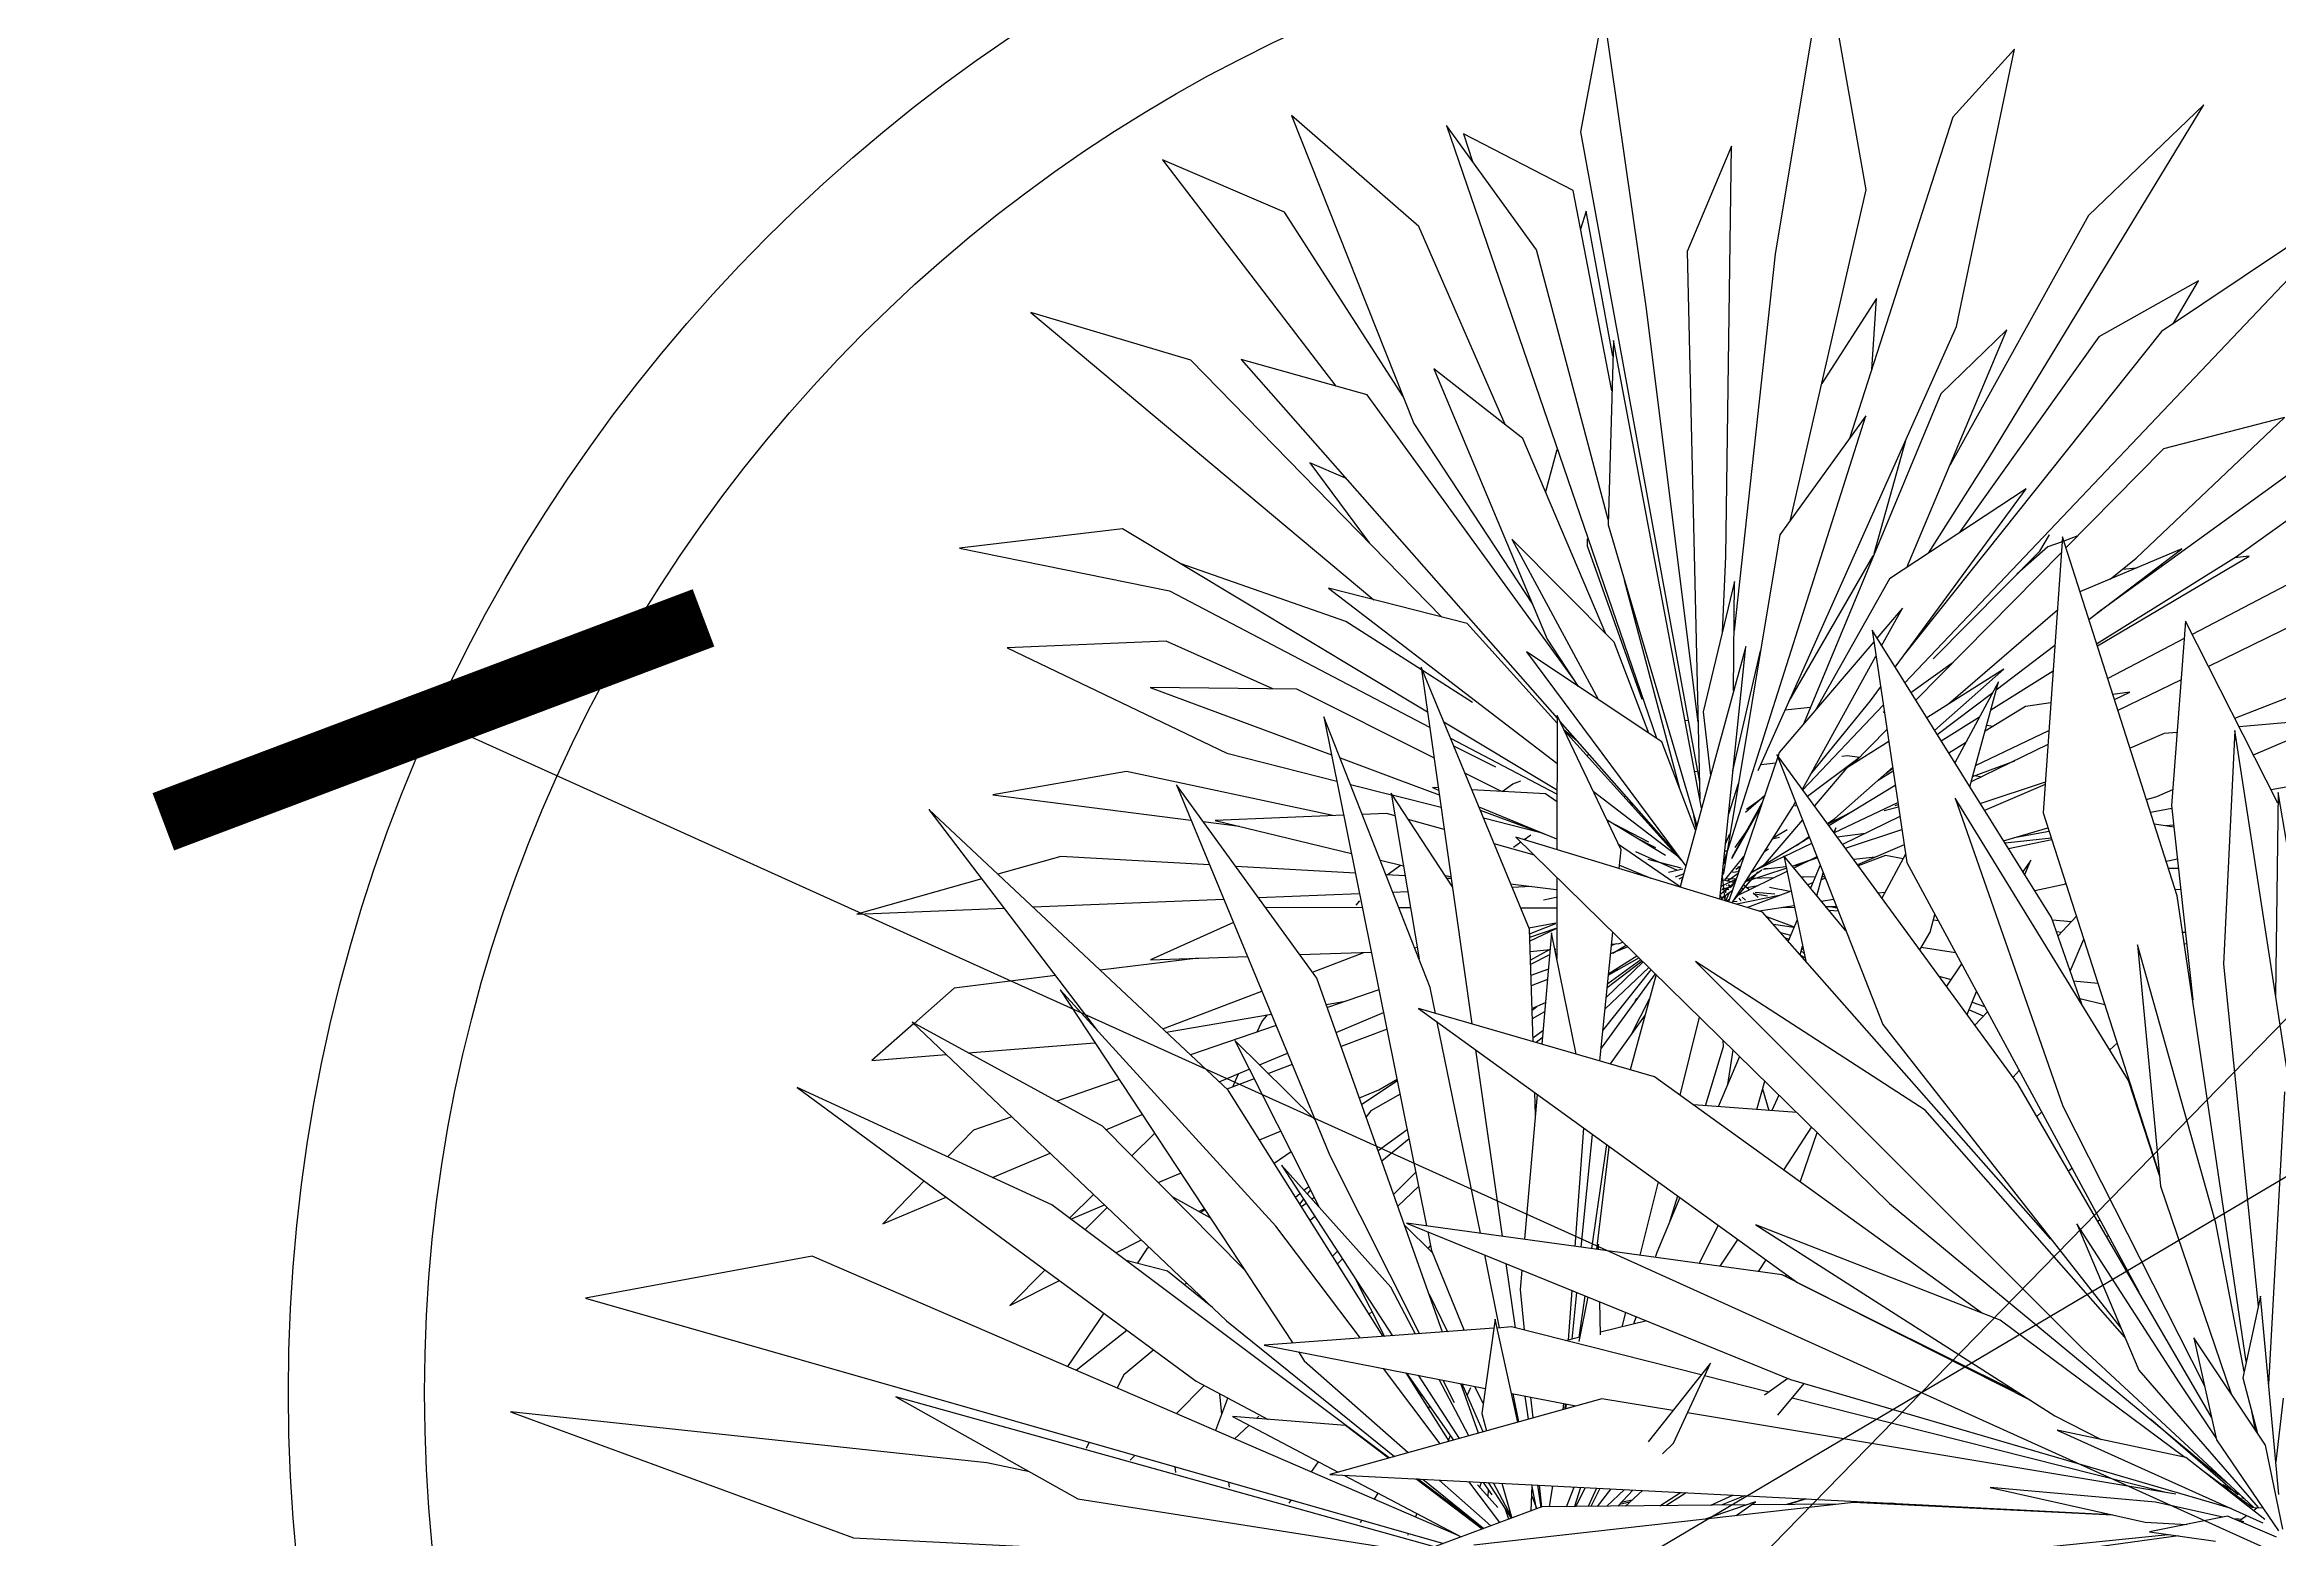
# Model space of a CAD drawing. Header units: millimetres. Extents: x -14813 to 141433, y -60308 to 84383.
# Drawn here: x 32795 to 33616, y -36054 to -35505 of the extents above; entities that cross this region are included whole.
import ezdxf

# ---------------------------------------------------------------- set-up
doc = ezdxf.new("R2010")
doc.units = ezdxf.units.MM
doc.layers.add('zelen', color=69, linetype='Continuous')
doc.layers.add('площадь', color=2, linetype='Continuous', lineweight=25, plot=False)
doc.layers.add('размер', color=1, linetype='Continuous', lineweight=25)
doc.layers.add('территория', color=74, linetype='Continuous', lineweight=25)
doc.styles.add('Аннотативный', font='')
doc.styles.get('Аннотативный').set_extended_font_data('GOST Common')
doc.dimstyles.new('Аннотативный', dxfattribs={"dimscale": 0, "dimtxt": 1.5, "dimasz": 1.5, "dimexe": 1.25, "dimexo": 0.625, "dimtad": 1, "dimdec": 0, "dimtxsty": 'Аннотативный', "dimblk": 'ARCHTICK', "dimcen": 2.5, "dimadec": 0, "dimazin": 0, "dimtfac": 1, "dimtdec": 0, "dimtmove": 0, "dimatfit": 3, "dimldrblk": 'CLOSEDBLANK', "dimfxl": 1, "dimarcsym": 0})

# ---------------------------------------------------------------- blocks, each defined once
blk = doc.blocks.new('p4')
at = {"color": 1, "linetype": 'Continuous'}
for p, q in [((-20.74, 421.27), (-35.07, 334.92)), ((-8.7, 353.55), (-20.74, 421.27)), ((-84.77, 405.66), (-91.46, 370.37)), ((-72.43, 319.75), (-84.77, 405.66)), ((34.29, 394.29), (16.42, 374.59)), ((17.43, 313.96), (34.29, 394.29)), ((27.13, 276.3), (89.13, 378.22)), ((89.13, 378.22), (55.71, 346.13)), ((-175.23, 375.05), (-139.78, 285.88)), ((-138.31, 342.91), (-175.23, 375.05)), ((-130.3, 372.15), (-69.49, 194.73)), ((-104.23, 336.2), (-130.3, 372.15)), ((-125.41, 369.81), (-122.74, 361.73)), ((-93.6, 353.36), (-125.41, 369.81)), ((-91.46, 370.37), (-57.01, 181.96)), ((16.42, 374.59), (-13.56, 281.53)), ((-47.72, 366.25), (-60.56, 335.71)), ((-49.39, 247.36), (-47.72, 366.25)), ((-212.61, 362.3), (-162.39, 296.72)), ((-177.19, 347.12), (-212.61, 362.3)), ((-82.38, 295.32), (-93.6, 353.36)), ((-30.64, 257.94), (-8.7, 353.55)), ((2.47, 210.81), (138.06, 353.56)), ((138.06, 353.56), (76.88, 312.52)), ((-142.88, 293.67), (-177.19, 347.12)), ((-89.86, 347.36), (-91.44, 342.17)), ((-82.09, 305.36), (-89.86, 347.36)), ((55.71, 346.13), (15.58, 273.92)), ((-113.32, 285.58), (-138.31, 342.91)), ((-83.46, 258.12), (-104.23, 336.2)), ((-60.56, 335.71), (-56.9, 177.09)), ((-35.07, 334.92), (-46.96, 225.87)), ((87.56, 327.25), (58.72, 311.01)), ((80.23, 314.77), (87.56, 327.25)), ((-250.69, 318), (-176.89, 256.16)), ((-204.37, 304.22), (-250.69, 318)), ((-57.41, 199.38), (-72.43, 319.75)), ((-5.75, 322.07), (-21.57, 297.47)), ((-7.12, 301.5), (-5.75, 322.07)), ((-39.98, 185.42), (17.43, 313.96)), ((76.88, 312.52), (2.7, 219.44)), ((3.09, 244.21), (32, 312.99)), ((32, 312.99), (12.9, 294.48)), ((58.72, 311.01), (18.18, 254.17)), ((-189.82, 304.46), (-98.28, 200.5)), ((-153.26, 294.15), (-189.82, 304.46)), ((-81.96, 309.89), (-83.5, 256.49)), ((-56.4, 174.47), (-81.96, 309.89)), ((-131.65, 229.8), (-204.37, 304.22)), ((-133.98, 301.75), (-101.15, 223.45)), ((-108.18, 281.55), (-133.98, 301.75)), ((-93.36, 211.62), (-153.26, 294.15)), ((12.9, 294.48), (-26.88, 198.82)), ((-139.78, 285.88), (-105.39, 233.57)), ((-50.07, 158.35), (-8.83, 288.06)), ((-8.83, 288.06), (-33.73, 253.68)), ((69.48, 246.9), (112.47, 287.64)), ((112.47, 287.64), (77.45, 278.57)), ((-84.15, 225), (-108.18, 281.55)), ((-6.38, 248.24), (2.88, 281.38)), ((77.45, 278.57), (49.17, 249.87)), ((131.93, 284.32), (58.17, 230.9)), ((-169.92, 274.47), (-152.73, 251.36)), ((-159.52, 270.05), (-169.92, 274.47)), ((-98.3, 278.27), (-101.61, 266.09)), ((9.35, 248.34), (27.13, 276.3)), ((98.58, 247.38), (134.6, 273.21)), ((37.61, 266.99), (-1.98, 240.86)), ((-0.34, 215.3), (37.61, 266.99)), ((-224.18, 255.37), (-271.39, 249.74)), ((-135.8, 202.23), (-224.18, 255.37)), ((-176.89, 256.16), (-151.31, 234.81)), ((-83.5, 256.49), (-57.77, 169.47)), ((-33.73, 253.68), (-50.09, 155.59)), ((41.55, 248.87), (44.36, 253.65)), ((48.16, 253.02), (42.57, 173.1)), ((81.43, 149.05), (48.16, 253.02)), ((52.56, 253.32), (48.54, 251.82)), ((-271.39, 249.74), (-210.54, 237.4)), ((-111.33, 252.39), (-86.31, 205.89)), ((-81.73, 222.56), (-111.33, 252.39)), ((-89.47, 250.33), (-89.5, 252.44)), ((-73.66, 205.96), (-89.47, 250.33)), ((-50.38, 225.42), (-49.39, 247.36)), ((-31.04, 205.44), (-6.67, 247.55)), ((47.84, 248.53), (5.66, 205.71)), ((10.7, 217.76), (41.55, 248.87)), ((43.96, 250.12), (34.96, 242.22)), ((48.06, 251.64), (43.96, 250.12)), ((82.78, 249.55), (53.23, 237.16)), ((55.81, 229.11), (82.78, 249.55)), ((58.06, 222.08), (98.58, 247.38)), ((58.26, 221.45), (102.22, 247.44)), ((61.94, 240.81), (69.48, 246.9)), ((102.22, 247.44), (97.98, 247)), ((-159.45, 228.55), (-207.43, 245.3)), ((-62.69, 180.04), (-78.74, 240.38)), ((-46.84, 240.12), (-55.92, 202.37)), ((-47.11, 208.48), (-46.84, 240.12)), ((-1.98, 240.86), (-23.44, 202.86)), ((69.6, 244.02), (65.46, 243.59)), ((77.42, 244.84), (76.43, 244.74)), ((-210.54, 237.4), (-135.19, 197.91)), ((-164.47, 238.17), (-98.35, 187.47)), ((-124.27, 227.92), (-164.47, 238.17)), ((113.28, 239.14), (85.75, 224.8)), ((-137.56, 214.56), (-159.45, 228.55)), ((-98.29, 199.2), (-124.27, 227.92)), ((1.8, 232.44), (-5.61, 223.75)), ((-4.23, 221.53), (1.8, 232.44)), ((46.67, 231.77), (15.1, 204.62)), ((83.79, 228.65), (79.76, 175.23)), ((110.56, 175.93), (83.79, 228.65)), ((116.17, 228.01), (90.46, 215.51)), ((-211.51, 222.84), (-257.57, 220.86)), ((-257.57, 220.86), (-193.99, 190.38)), ((-180.62, 208.99), (-211.51, 222.84)), ((-101.15, 223.45), (-92.12, 209.74)), ((-71.73, 196.22), (-81.73, 222.56)), ((-43.62, 221.26), (-62.64, 151.65)), ((-51.12, 148.14), (-43.62, 221.26)), ((-6.51, 222.69), (-33.89, 190.61)), ((-7.01, 225.98), (3.05, 158.69)), ((44.98, 142.77), (-7.01, 225.98)), ((28.98, 208.78), (45.97, 221.65)), ((83.41, 223.58), (61.27, 212.05)), ((-137.67, 215.31), (-122.96, 111.97)), ((-106.3, 139.41), (-137.67, 215.31)), ((-122.75, 205.1), (-137.28, 214.38)), ((-107.15, 219.71), (-60.99, 157.68)), ((-67.91, 193.68), (-107.15, 219.71)), ((-47.31, 185.3), (-39.34, 220.01)), ((-27.21, 179.94), (-5.89, 218.52)), ((4.23, 208), (16.5, 216.72)), ((31.2, 214.73), (8.81, 200.67)), ((11.11, 196.99), (31.2, 214.73)), ((27.39, 202.93), (45.45, 214.21)), ((-216.14, 209.42), (-163.58, 189.92)), ((-173.68, 208.91), (-216.14, 209.42)), ((-133.93, 189.05), (-173.68, 208.91)), ((-7.46, 205.6), (-4.55, 209.56)), ((11.85, 195.79), (27.96, 208)), ((29.61, 211.06), (16.97, 187.61)), ((21.3, 180.67), (29.61, 211.06)), ((67.7, 208.06), (62.76, 207.38)), ((63.22, 205.94), (67.7, 208.06)), ((82.51, 211.64), (64.24, 202.76)), ((-165.8, 200.9), (-136.06, 53.49)), ((-135.01, 122.57), (-165.8, 200.9)), ((-98.28, 201.32), (-98.3, 162.48)), ((-79.73, 162.43), (-98.28, 201.32)), ((-55.92, 202.37), (-53.81, 183.97)), ((-32.16, 202.93), (-24.96, 203.68)), ((-27.06, 179.73), (-3.76, 204.26)), ((-24.86, 184.2), (-7.46, 205.6)), ((-3.83, 202.27), (-3.5, 202.5)), ((13, 193.95), (24.13, 200.9)), ((37.44, 203.92), (25.71, 196.8)), ((44.8, 204.93), (37.44, 203.92)), ((98.08, 200.5), (115.2, 207.15)), ((-98.39, 179.74), (-131.09, 199.4)), ((-129.17, 194.76), (-98.4, 178.63)), ((-97.42, 199.53), (-63.25, 160.72)), ((-96.35, 197.29), (-92.58, 194.03)), ((-62.21, 159.32), (-96.13, 196.82)), ((-61.2, 199.89), (-60.3, 199.98)), ((-57.52, 200.27), (-57.43, 200.28)), ((-2.71, 197.22), (-12.5, 187.28)), ((22.94, 199.04), (23.12, 199.02)), ((22.99, 186.83), (44.24, 196.92)), ((26.18, 198.53), (28.07, 198.23)), ((77.6, 196.09), (67.73, 191.87)), ((81.36, 196.42), (77.6, 196.09)), ((98.05, 196.92), (94.81, 129.27)), ((113.57, 96.51), (98.05, 196.92)), ((114.84, 199.38), (99.35, 198.01)), ((103.48, 189.87), (114.62, 194.64)), ((-193.99, 190.38), (-162.05, 182.33)), ((-161.12, 189.01), (-144.14, 182.71)), ((-128.25, 192.53), (-116.06, 186.39)), ((-89.71, 189.72), (-89.02, 189.99)), ((-58.13, 168.14), (-67.91, 193.68)), ((-34.32, 189.34), (-48.61, 147.38)), ((-34.59, 190.02), (-3.92, 111.81)), ((35.22, 94.62), (-34.59, 190.02)), ((-33.89, 190.61), (-34.25, 189.56)), ((-10.74, 189.06), (-25.67, 177.83)), ((-15.74, 189.57), (-14.1, 189.74)), ((-2.19, 193.76), (-14.41, 186.08)), ((-14.1, 189.74), (-10.62, 189.19)), ((20.08, 193.39), (15.21, 190.43)), ((43.96, 192.9), (21.69, 182.08)), ((22.12, 183.65), (34.31, 188.21)), ((-223.01, 185.04), (-261.72, 178.34)), ((-163.2, 172.31), (-223.01, 185.04)), ((-158.11, 181.34), (-146.28, 178.36)), ((-144.14, 182.71), (-132.4, 178.34)), ((-114.41, 179.3), (-124.96, 184.57)), ((-114.19, 179.29), (-111.13, 181.51)), ((-111.13, 181.51), (-108.73, 182.43)), ((-58.41, 185.1), (-57.6, 185.18)), ((-45.76, 181.56), (-48.6, 172.75)), ((-39.23, 187.11), (-34.93, 187.56)), ((-14.41, 186.08), (-23.73, 175.18)), ((-17.81, 171.47), (-1.07, 186.24)), ((-5.25, 182.56), (-0.92, 185.26)), ((-3.04, 184.51), (-1.04, 186.02)), ((22.75, 183.89), (24.75, 183.57)), ((24.32, 175.85), (43.21, 182.14)), ((43.15, 181.34), (25.58, 173.82)), ((-261.72, 178.34), (-204.33, 171.01)), ((-208.56, 181.22), (-164.08, 73.89)), ((-167.83, 125.22), (-208.56, 181.22)), ((-146.35, 178.78), (-138.26, 130.83)), ((-128.61, 151.72), (-146.35, 178.78)), ((-146.03, 178.3), (-131.89, 174.74)), ((-134.4, 180.45), (-132.6, 179.7)), ((-132.69, 180.35), (-134.4, 180.45)), ((-101.62, 178.57), (-122.99, 179.79)), ((-120.96, 174.88), (-98.47, 165.56)), ((-114.38, 179.3), (-114.7, 179.44)), ((-98.41, 176.36), (-101.62, 178.57)), ((-87.83, 179.4), (-62.97, 160.34)), ((-78.92, 177.8), (-78.45, 177.98)), ((-76.04, 175.25), (-77.4, 176.12)), ((-39.27, 174.83), (-47.77, 159.77)), ((-38.9, 175.89), (-47.65, 160.14)), ((-47.55, 147.06), (-29.99, 174.9)), ((-38.18, 178.02), (-43.7, 173.18)), ((-39.14, 177.17), (-43.7, 173.18)), ((-43.4, 174.15), (-38.25, 177.81)), ((-29.99, 174.9), (-29.22, 176.31)), ((-28.87, 175.42), (-29.36, 175.05)), ((-0.29, 181.03), (-19.49, 169.38)), ((-17.87, 167.44), (0.44, 176.13)), ((-0.27, 175.27), (0.53, 175.57)), ((17.1, 177.35), (48.23, 88.13)), ((67.31, 95.59), (17.1, 177.35)), ((72.48, 177), (75.48, 177.87)), ((75.48, 177.87), (80.11, 179.85)), ((79.76, 175.23), (85.89, 118.93)), ((108.58, 179.83), (113.98, 180.84)), ((110.6, 178.99), (109.91, 120.21)), ((116.95, 142.34), (110.6, 178.99)), ((-280.25, 174.07), (-231.47, 110.03)), ((-193.56, 92.74), (-280.25, 174.07)), ((-200.81, 170.57), (-190.32, 169.23)), ((-160.06, 172.44), (-197.31, 170.92)), ((-197.31, 170.92), (-157.82, 161.37)), ((-147.62, 172.95), (-154.7, 172.66)), ((-145.25, 172.28), (-147.62, 172.95)), ((-130.97, 168.24), (-141.37, 171.18)), ((-120.56, 173.92), (-101.54, 166.83)), ((-119.62, 171.65), (-103.71, 167.64)), ((-83.81, 170.98), (-71.76, 164.67)), ((-83.81, 170.98), (-71.76, 164.67)), ((-66.82, 160.75), (-83.8, 170.96)), ((-57.94, 168.84), (-58.62, 172.34)), ((-27.19, 171.13), (-38.58, 157.8)), ((-19.93, 169.98), (-17.81, 171.47)), ((-12.48, 173.63), (-19.81, 169.82)), ((-17.51, 168.74), (-18.06, 167.43)), ((-17.93, 167.25), (-17.51, 168.74)), ((1.05, 172.05), (-15.54, 163.98)), ((0.65, 174.76), (-3.51, 173.71)), ((31.07, 165.04), (43.96, 168.76)), ((42.57, 173.1), (76.08, 68.75)), ((73.67, 173.31), (79.84, 174.46)), ((80.44, 168.95), (74.77, 169.86)), ((80.37, 169.56), (78.13, 169.32)), ((-104.85, 160.84), (-116.52, 164.14)), ((-110.92, 163.13), (-108.78, 164.68)), ((-110.23, 166.11), (-1.94, 59.97)), ((-38.76, 144.39), (-110.23, 166.11)), ((-107.82, 165.38), (-105.89, 166.78)), ((-62.63, 151.68), (-80.48, 163.99)), ((-80.28, 157.01), (-79.73, 162.43)), ((-75.46, 165.94), (-69.73, 163.06)), ((-66.5, 164.06), (-65.35, 163.11)), ((-66.5, 164.06), (-65.35, 163.11)), ((-49, 162.15), (-49.7, 161.97)), ((-49.7, 161.99), (-49.01, 162.08)), ((-49.7, 161.99), (-49.6, 162)), ((-49.48, 164.15), (-48.18, 167.07)), ((-43.35, 167.89), (-46.75, 163.12)), ((-25.15, 165.94), (-42.14, 155.64)), ((-38.1, 162.04), (-37, 162.73)), ((-38.1, 162.04), (-37, 162.73)), ((-33.83, 166), (-35.94, 165.47)), ((-35.67, 165.89), (-31.62, 168.29)), ((-32.49, 160.5), (-24.5, 164.29)), ((-28.89, 163.68), (-25.26, 166.23)), ((-27.2, 164.87), (-26.86, 164.91)), ((-26.22, 165.55), (-25.15, 165.95)), ((-17.13, 166.15), (-8.91, 167.21)), ((-14.7, 162.84), (1.61, 168.28)), ((2.28, 163.85), (-11.21, 158.07)), ((44.93, 165.74), (31.53, 164.3)), ((45.09, 165.27), (32.53, 162.71)), ((34.16, 165.93), (44.27, 167.82)), ((-242.02, 160.47), (-260.25, 155.31)), ((-198.95, 158.03), (-242.02, 160.47)), ((-156.66, 155.63), (-191.38, 157.6)), ((-149.47, 159.36), (-142.8, 157.74)), ((-147.49, 155.11), (-143.6, 157.94)), ((-80.18, 157.98), (-71.15, 154.23)), ((-63.36, 156.43), (-75.41, 161.84)), ((-71.99, 159.65), (-62.38, 157.23)), ((-68.67, 158.81), (-62.38, 157.23)), ((-61.81, 156.78), (-66.02, 155.84)), ((-63.5, 160.75), (-62.97, 160.34)), ((-62.79, 159.97), (-62.62, 159.88)), ((-62.79, 159.97), (-62.62, 159.88)), ((-62.4, 155.15), (-61.6, 155.46)), ((-50.08, 155.68), (-50.41, 155.09)), ((-50.05, 155.83), (-50.4, 155.21)), ((-50.23, 155.5), (-50.37, 155.48)), ((-50.29, 156.27), (-49.91, 156.65)), ((-50.26, 156.55), (-49.91, 156.68)), ((-50.07, 158.35), (-49.14, 161.28)), ((-49.47, 159.3), (-50.06, 158.48)), ((-49.36, 159.99), (-49.95, 159.54)), ((-49.78, 153.54), (-44.15, 160.46)), ((-45.82, 155.57), (-48.91, 153.34)), ((-45.68, 155.99), (-47.41, 155.8)), ((-40.06, 156.07), (-46.96, 147.99)), ((-40.58, 155.46), (-46.96, 147.99)), ((-46.22, 156.06), (-46.53, 155.9)), ((-46.22, 156.06), (-46.53, 155.9)), ((-46.44, 156.84), (-45.1, 157.67)), ((-46.44, 156.84), (-45.1, 157.67)), ((-31.66, 156.15), (-46.31, 149.02)), ((-45.22, 157.33), (-45.94, 157.36)), ((-45.28, 157.16), (-45.79, 155.98)), ((-43.69, 153.18), (-31.87, 157.12)), ((-43.69, 153.18), (-31.87, 157.12)), ((-43.59, 153.35), (-38.95, 156.61)), ((-41.89, 156.04), (-32.57, 160.46)), ((-41.89, 156.04), (-40.03, 156.92)), ((-38.88, 160.81), (-38.84, 160.83)), ((-31.94, 157.47), (-38.66, 156.74)), ((-37.12, 156.91), (-38.2, 156.97)), ((-32.6, 160.62), (-26.22, 130.17)), ((-14.57, 138.96), (-32.6, 160.62)), ((-30.16, 157.69), (-22.87, 160.12)), ((-30.16, 157.69), (-24.81, 159.48)), ((-28.09, 157.88), (-30.14, 157.66)), ((-26.32, 158.74), (-30.02, 157.67)), ((-22.97, 160.37), (-29.68, 157.11)), ((-22.04, 158), (-24.85, 151.32)), ((-23.02, 149.11), (-21.15, 155.75)), ((-6.14, 160.25), (-12.32, 159.58)), ((-3.08, 160.8), (-11.01, 157.8)), ((2.69, 161.1), (-4.15, 148.42)), ((1.99, 159.81), (-3.08, 160.8)), ((3.05, 158.69), (70.24, 34.36)), ((38.95, 159.44), (36.69, 156.05)), ((37.21, 155.21), (38.95, 159.44)), ((78.22, 159.08), (81.44, 159.8)), ((78.86, 157.07), (81.73, 157.13)), ((-264.94, 153.98), (-301.17, 143.72)), ((-184.8, 148.55), (-155.48, 149.77)), ((-142.31, 154.82), (-147.81, 155.13)), ((-145.86, 150.16), (-141.55, 150.34)), ((-130.71, 154.92), (-129.04, 154.71)), ((-128.95, 154.06), (-130.2, 154.13)), ((-111.74, 152.57), (-98.55, 150.94)), ((-111.34, 151.6), (-105.72, 151.83)), ((-98.3, 154.42), (-98.31, 130.75)), ((-63.97, 154.53), (-62.43, 155.14)), ((-61.86, 154.5), (-62.97, 153.89)), ((-62.32, 153.63), (-62.09, 153.64)), ((-62.32, 153.63), (-62.09, 153.64)), ((-50.39, 147.92), (-50.99, 149.47)), ((-50.82, 149.69), (-47.02, 152.76)), ((-50.82, 149.69), (-47.02, 152.76)), ((-50.74, 151.7), (-50.78, 151.44)), ((-50.74, 151.83), (-46.39, 153.9)), ((-50.6, 148.46), (-49.75, 149.1)), ((-50.59, 148.42), (-47.52, 150.58)), ((-46.75, 152.84), (-50.55, 153.71)), ((-48.74, 149.72), (-50.5, 148.21)), ((-48.74, 149.72), (-50.5, 148.21)), ((-50.45, 154.73), (-49.64, 147.69)), ((-50.45, 154.73), (-49.64, 147.69)), ((-50.45, 150.93), (-47.45, 151.93)), ((-50.45, 150.93), (-49.77, 151.16)), ((-50.4, 155.15), (-50.33, 155.23)), ((-50.34, 151.28), (-48.46, 150.89)), ((-48.51, 149.73), (-49.4, 147.68)), ((-49.39, 149.93), (-49.25, 151.05)), ((-49.13, 152.03), (-49.11, 152.17)), ((-49.07, 154.03), (-46.32, 154.09)), ((-48.73, 154.04), (-48.12, 153.91)), ((-48.69, 152.29), (-47.99, 151.37)), ((-47.77, 151.6), (-48.56, 152.33)), ((-48.42, 151.61), (-48.22, 151.67)), ((-48.06, 151.73), (-47.45, 151.93)), ((-48.01, 153.13), (-46.39, 153.9)), ((-47.21, 152.71), (-47.64, 151.74)), ((-46.61, 154.09), (-47.12, 152.93)), ((-46.89, 152.88), (-46.68, 153.04)), ((-46.89, 152.88), (-46.68, 153.04)), ((-46.24, 149.13), (-46.2, 149.08)), ((-33.91, 149.15), (-46.18, 146.64)), ((-45.42, 149.46), (-45.81, 149.81)), ((-44.97, 151.15), (-44.49, 151.24)), ((-44.09, 152.08), (-44.35, 152.13)), ((-42.62, 150.82), (-44.09, 152.08)), ((-43.36, 151.45), (-40.03, 152.07)), ((-30.47, 150.45), (-43.05, 145.69)), ((-42.1, 154.19), (-42.57, 154.06)), ((-42.39, 154.19), (-35.35, 154.35)), ((-40.01, 148.57), (-41.5, 149.85)), ((-41.43, 149.79), (-37.35, 149.09)), ((-35.14, 149.53), (-40.9, 150.07)), ((-36.73, 151.58), (-30.88, 150.38)), ((-27.54, 154.54), (-23.45, 154.64)), ((-27.44, 154.43), (-26.74, 154.56)), ((-24.23, 152.8), (-25.65, 152.27)), ((-20.54, 154.2), (-21.71, 153.75)), ((-21.45, 154.68), (-20.74, 154.7)), ((-5.29, 149.98), (-3.23, 150.12)), ((40.11, 150.57), (49.16, 152.59)), ((49.19, 152.5), (48.82, 152.51)), ((82.42, 150.8), (80.85, 150.88)), ((101.42, 14.18), (81.43, 149.05)), ((-301.17, 143.72), (-258.48, 145.49)), ((-250.16, 145.84), (-194.85, 148.13)), ((-182.34, 145.69), (-182.63, 145.56)), ((-154.65, 145.63), (-182.34, 145.69)), ((-156.45, 146.37), (-155.44, 147.61)), ((-140.75, 145.6), (-144.07, 145.61)), ((-98.57, 145.5), (-108.83, 145.53)), ((-98.56, 148.58), (-102.17, 147.78)), ((-48.53, 147.6), (-49.68, 147.71)), ((-49.67, 147.7), (-49.52, 148.9)), ((-49.2, 147.66), (-49.66, 147.77)), ((-48.39, 148.01), (-49.13, 147.65)), ((-46.07, 147.37), (-47.28, 147.48)), ((-45.62, 148.35), (-45, 147.58)), ((-43.66, 147.84), (-44.61, 148.72)), ((-39.75, 144.69), (-29.6, 146.31)), ((44.83, 49.64), (-38.76, 144.39)), ((-37.58, 143.05), (-29.59, 140.1)), ((-36.91, 142.29), (-37.02, 142.65)), ((-33.14, 145.74), (-29.5, 145.8)), ((-21.73, 147.57), (-18.17, 148.14)), ((-20.39, 145.95), (-17.33, 146)), ((-16.78, 144.6), (-19.48, 144.86)), ((-19.12, 145.98), (-17.19, 145.64)), ((9.8, 138.58), (11.19, 143.63)), ((53.74, 117.7), (44.98, 142.77)), ((52.19, 143.16), (46.85, 137.42)), ((-192.03, 141.35), (-216.05, 130.58)), ((-106.47, 139.83), (-98.6, 141.21)), ((-105.23, 106.85), (-106.3, 139.41)), ((-106.26, 138.07), (-98.6, 141.05)), ((-98.61, 139.62), (-106.22, 136.98)), ((-98.61, 139.51), (-106.19, 135.98)), ((-99.86, 138.4), (-102.71, 106.12)), ((-92.77, 103.24), (-99.86, 138.4)), ((-85.85, 101.24), (-82.12, 138.56)), ((-29.69, 139.86), (-35.58, 140.78)), ((-33.55, 138.48), (-30.61, 137.67)), ((-32.13, 136.87), (-31.1, 136.51)), ((-28.73, 142.14), (-31.33, 135.96)), ((6.8, 133.45), (9.8, 138.58)), ((12.14, 141.87), (10.74, 142.01)), ((50.65, 141.51), (45.25, 142.02)), ((47.86, 138.5), (46.43, 138.64)), ((50.41, 127.24), (54.3, 136.57)), ((83.77, 138.42), (82.99, 138.49)), ((-202.26, 131.05), (-230.67, 127.55)), ((-216.05, 130.58), (-187.97, 131.53)), ((-172.79, 132.04), (-152.05, 132.75)), ((-169.13, 127), (-154.22, 132.67)), ((-139.52, 134.05), (-138.82, 134.17)), ((-106.09, 132.98), (-100.29, 133.49)), ((-100.38, 133.49), (-106.01, 130.41)), ((-100.42, 132), (-105.96, 129.18)), ((-98.89, 133.62), (-98.64, 133.64)), ((-98.64, 132.9), (-98.74, 132.85)), ((-84.02, 119.58), (-73.36, 129.98)), ((-73.58, 130.19), (-83.74, 122.38)), ((-83.61, 123.67), (-74.04, 130.64)), ((-74.52, 131.11), (-83.37, 126.06)), ((-83.32, 126.53), (-75.16, 131.74)), ((-77.73, 134.26), (-82.75, 132.24)), ((-81.16, 135.18), (-82.51, 134.68)), ((-82.47, 135.06), (-80.28, 135.26)), ((-82.16, 132.47), (-78.25, 134.76)), ((-80.28, 135.26), (-79.18, 135.68)), ((-58.13, 130.07), (54.03, 17.82)), ((8.34, 87.03), (-58.13, 130.07)), ((-27.82, 131.99), (-27.12, 134.48)), ((-26.43, 131.15), (-27.64, 131.78)), ((-26.67, 132.33), (-27.51, 133.1)), ((-27.33, 133.76), (-26.93, 133.55)), ((17.16, 132.59), (7.2, 134.13)), ((69.85, 134.87), (76.59, 64.98)), ((92.63, 54.24), (69.85, 134.87)), ((84.13, 135.08), (83.49, 135.14)), ((-243.61, 125.96), (-272.92, 122.36)), ((-131.44, 22.71), (-167.83, 125.22)), ((-100.79, 127.86), (-105.86, 125.96)), ((-101.05, 124.88), (-105.76, 122.99)), ((-69.84, 126.52), (-85.48, 104.92)), ((-84.96, 110.14), (-70.96, 127.62)), ((-71.69, 128.34), (-84.35, 116.3)), ((-81.86, 126.92), (-80.77, 128.02)), ((-69.57, 126.26), (-77.1, 98.71)), ((12.38, 125.83), (15.88, 124.87)), ((18.89, 129.38), (14.54, 122.87)), ((51.39, 124.41), (58.42, 123.74)), ((85.15, 125.71), (84.92, 125.49)), ((94.81, 129.27), (104.89, 30.26)), ((-272.92, 122.36), (-284.55, 112.13)), ((-242.24, 121.81), (-174.87, 19.51)), ((-179.75, 53.43), (-242.24, 121.81)), ((-212.5, 110.51), (-183.78, 121.43)), ((-165.12, 117.57), (-159.55, 118.53)), ((-149.86, 121.88), (-164.81, 116.71)), ((-159.76, 118.45), (-159.73, 118.5)), ((-133.47, 115.01), (-135.01, 122.57)), ((-105.54, 116.41), (-101.65, 118.13)), ((-105.53, 115.95), (-104.18, 117.01)), ((-76.72, 109.04), (-71.5, 119.23)), ((-75.3, 119.37), (-75.7, 118.42)), ((20.51, 114.72), (23.24, 121.34)), ((21.98, 118.29), (25.55, 117.06)), ((60.41, 117.54), (53.21, 119.2)), ((-284.68, 112.02), (-296.83, 101.34)), ((-285.12, 112.44), (-194.01, 25.94)), ((-230, 82.36), (-285.12, 112.44)), ((-211.54, 109.61), (-181.05, 114.84)), ((-179.69, 111.56), (-204.48, 102.98)), ((-185.13, 109.68), (-183.84, 112.57)), ((-183.83, 112.57), (-182.15, 114.65)), ((-162.24, 109.46), (-148.52, 115.24)), ((-147.54, 110.41), (-160.82, 105.46)), ((-138.39, 116.43), (-28.47, 36.97)), ((-70.04, 96.67), (-138.39, 116.43)), ((-120.49, 51.34), (-132.96, 112.51)), ((-101.88, 115.5), (-105.44, 113.46)), ((-72.75, 114.64), (-82.85, 100.38)), ((-62.62, 91.35), (-56.98, 113.92)), ((-3.92, 111.81), (65.16, 23.72)), ((25.31, 114.26), (21.07, 116.07)), ((26.42, 115.45), (22.81, 111.57)), ((-268.88, 103.58), (-232.17, 106.53)), ((-191.67, 107.21), (-167.17, 58.86)), ((-168.36, 84.23), (-191.67, 107.21)), ((-121.89, 104.51), (-114.2, 50.47)), ((-105.26, 107.91), (-102.36, 110.02)), ((-102.55, 107.94), (-104.31, 106.58)), ((-55.3, 88.28), (-50.05, 105.46)), ((-50.05, 105.46), (-50.12, 107.19)), ((-48.83, 94.47), (-47.22, 104.35)), ((61.77, 104.62), (61.95, 104.56)), ((63.98, 106.41), (61.86, 104.48)), ((-296.83, 101.34), (-275.25, 103.07)), ((-196.15, 95.17), (-187.43, 98.84)), ((-192.23, 93.74), (-190.54, 97.53)), ((-184.45, 100.1), (-176.35, 103.51)), ((-174.97, 100.18), (-181.91, 97.59)), ((-45.41, 102.58), (-51.56, 88)), ((33.83, 96.52), (35.61, 98.45)), ((-318.42, 93.6), (-202.79, 8.48)), ((-244.67, 59.6), (-318.42, 93.6)), ((-225.13, 95.83), (-243.22, 89.57)), ((-186.02, 96.06), (-193.95, 93.1)), ((-148.61, 21.45), (-193.56, 92.74)), ((-155.51, 90.52), (-149.92, 92.86)), ((-144.54, 95.51), (-154.83, 88.6)), ((-143.75, 91.61), (-152.25, 86.76)), ((-149.92, 92.86), (-144.63, 95.96)), ((-103.99, 91.57), (-107.7, 49.58)), ((-104.52, 85.58), (-104.74, 92.11)), ((24.98, 28.13), (-70.04, 96.67)), ((-40.41, 87.17), (-38.09, 95.41)), ((-38.73, 93.15), (-36.93, 86.91)), ((-33.98, 91.38), (-36.09, 86.85)), ((91.33, -1.9), (35.22, 94.62)), ((76.29, 68.11), (67.31, 95.59)), ((68.41, 92.25), (68.49, 92.37)), ((112.52, 92.35), (107.87, 7.59)), ((-256.27, 85.06), (-267.38, 81.21)), ((-228.98, 81.33), (-218.49, 85.75)), ((-169, 84.86), (-168.68, 85)), ((-152.25, 86.76), (-153.57, 85.04)), ((-104.52, 85.69), (-104.51, 85.72)), ((-28.81, 86.3), (-58.69, 88.53)), ((-28.79, 86.29), (-28.81, 86.3)), ((66.22, 21.22), (8.34, 87.03)), ((42.09, 86.46), (40.7, 85.19)), ((48.23, 88.13), (89.32, 7.15)), ((-267.38, 81.21), (-274.84, 73.51)), ((-189.02, 40.98), (-230, 82.36)), ((-214.89, 80.27), (-221.45, 73.73)), ((-184.5, 78.36), (-178.36, 80.94)), ((-150.1, 75.27), (-141.69, 81.39)), ((-141.15, 78.73), (-149.02, 72.23)), ((-92.99, 47.55), (-90.48, 81.8)), ((-91.25, 47.31), (-87.98, 79.99)), ((-24.54, 82.12), (-32.61, 69.84)), ((-27.79, 66.38), (-22.92, 80.53)), ((71.92, 81.48), (72, 81.44)), ((72.51, 79.87), (72.43, 79.91)), ((-261.8, 67.5), (-245.16, 74.51)), ((-175.29, 74.89), (-180.22, 71.58)), ((-164.08, 73.89), (-138.09, 22.22)), ((-88.2, 46.89), (-83.86, 77.01)), ((-83.23, 76.29), (-86.85, 46.7)), ((-83.23, 76.29), (-83.25, 76.57)), ((-83.17, 76.51), (-83.23, 76.29)), ((73.66, 76.26), (73.61, 76.3)), ((73.66, 76.26), (73.61, 76.3)), ((-281.61, 66.5), (-293.62, 54.09)), ((-213.85, 66.06), (-207.33, 68.79)), ((-178.13, 71.06), (-145.95, 21.64)), ((-146.39, 35.73), (-178.13, 71.06)), ((-171.6, 63.79), (-170.22, 64.88)), ((-145.61, 62.61), (-139.21, 69.07)), ((-138.37, 64.91), (-144.39, 59.18)), ((-74.23, 44.96), (-68.91, 66.21)), ((49.89, 69.39), (50.88, 70.19)), ((76.59, 64.98), (97.06, 4.81)), ((-293.62, 54.09), (-275.26, 61.83)), ((-146.87, -13.73), (-244.67, 59.6)), ((-232.62, 62.6), (-239.51, 55.73)), ((-239.14, 55.45), (-229.39, 59.54)), ((-228.63, 58.82), (-235.03, 52.38)), ((-198.78, 55.82), (-209.84, 62.01)), ((-202.06, 57.65), (-200.5, 58.43)), ((-174.08, 61.84), (-172.79, 62.85)), ((-171.76, 61.27), (-172.83, 59.86)), ((-172.34, 59.07), (-170.97, 60.07)), ((-169.73, 63.91), (-170.64, 62.72)), ((-169.33, 61.26), (-168.64, 61.76)), ((-62.66, 61.69), (-69.39, 45.73)), ((-65.47, 55.01), (-63.29, 62.15)), ((-1.94, 59.97), (95.75, -20.82)), ((-200.3, 58.12), (-201.48, 57.33)), ((-155.21, 20.96), (-179.75, 53.43)), ((-168.43, 56.16), (-169.79, 55.03)), ((-134.41, 45.75), (-142.38, 53.54)), ((-141.86, 54.29), (-30.6, 8.94)), ((-33.02, 39.27), (-141.86, 54.29)), ((-57.13, 42.6), (-51.53, 53.64)), ((-40.67, 53.78), (45.91, -1.54)), ((30.1, 26.14), (-40.67, 53.78)), ((52.32, 54.07), (70.27, 11.66)), ((82.02, 7.97), (52.32, 54.07)), ((58.99, 55.18), (58.38, 54.77)), ((100.8, 11.33), (92.63, 54.24)), ((-226.13, 45.7), (-218.7, 49.39)), ((-217.08, 46.87), (-219.95, 42.61)), ((-216.48, 47.28), (-217.08, 46.87)), ((-163.31, 44.75), (-161.92, 46.16)), ((-135.72, 51.79), (-134.61, 46.3)), ((-135.58, 46.89), (-134.9, 47.74)), ((-134.61, 46.3), (-125.18, 23.18)), ((-86.3, 48.2), (-86.61, 46.67)), ((-86.26, 46.62), (-86.3, 48.2)), ((-69.39, 45.73), (-69.84, 44.35)), ((-45.92, 49.59), (-51.07, 41.76)), ((60.98, 50.31), (61.42, 50.69)), ((-314.08, 44.71), (-379.77, 32.53)), ((-126.92, -36.18), (-314.08, 44.71)), ((-246.61, 40.73), (-256.84, 30.45)), ((-211.17, 40.32), (-223.1, 43.42)), ((-198.08, 29.82), (-211.17, 40.32)), ((-160.45, 43.9), (-161.9, 42.52)), ((-114.9, 23.94), (-119.21, 45.06)), ((-113.07, 42.56), (-110.42, 23.91)), ((-108.48, 40.69), (-108.98, 35.07)), ((-39.94, 40.23), (-37.72, 43.65)), ((39.02, 2.87), (-33.02, 39.27)), ((-32.12, 38.82), (-31.73, 39.32)), ((65.81, 42.58), (65.54, 42.46)), ((-379.77, 32.53), (-131.2, -38.51)), ((-256.84, 30.45), (-242.38, 37.62)), ((-206.3, 36.4), (-205.6, 36.95)), ((-156.62, 38.02), (-148.24, 21.47)), ((-139.27, 22.14), (-146.39, 35.73)), ((-135.34, 33.71), (-129.98, 22.82)), ((-108.98, 35.07), (-107.82, 23.26)), ((-94.98, 20.41), (-93.93, 34.76)), ((-93.91, 20.67), (-92.56, 34.19)), ((-89.37, 32.89), (-91.94, 20.03)), ((-91.9, 21.16), (-90.17, 33.22)), ((-28.1, 36.79), (35.53, 5.09)), ((-23.39, 34.41), (-23.37, 34.43)), ((-22.76, 34.09), (-22.74, 34.12)), ((105.5, 33.1), (100.41, 9.5)), ((110.83, -24.32), (105.5, 33.1)), ((-229.62, 28.23), (-240.06, 12.72)), ((-199.1, 30.78), (-199.19, 30.7)), ((-194.01, 25.94), (-145.34, -13.3)), ((-152.69, 27.91), (-151.88, 28.66)), ((-116.17, 26.48), (-120.1, -0.89)), ((-109.6, -3.35), (-116.17, 26.48)), ((-85.67, 21.88), (-85.9, 31.48)), ((-72.29, 25.94), (-85.69, 22.68)), ((-79.42, 24.2), (-78.36, 28.41)), ((-75.4, 27.2), (-76.11, 25.01)), ((-17.69, 31.6), (-17.66, 31.51)), ((-16.43, 30.97), (-16.49, 30.92)), ((83.56, -13.57), (30.1, 26.14)), ((-237.63, 11.67), (-222.91, 23.29)), ((-116.55, 23.81), (-183.17, 18.9)), ((-111.5, 24.19), (-115.6, 23.88)), ((-56.56, 10.29), (-111.5, 24.19)), ((-91.71, 21.21), (-95.79, 20.22)), ((-5.09, 25.15), (-4.96, 25.26)), ((0.91, 22.13), (1.09, 22.25)), ((6.53, 19.54), (6.32, 19.39)), ((86.23, 21.07), (92.79, -8.51)), ((106.93, -10.01), (86.23, 21.07)), ((-215.1, 17.54), (-223.76, 10.37)), ((-183.17, 18.9), (-119.05, 6.42)), ((-173.19, 16.95), (-171.53, 14.42)), ((-171.53, 14.42), (-141.43, -12.21)), ((-53.84, 13.73), (-71.91, -9.12)), ((-64.5, -9.47), (-53.84, 13.73)), ((18.25, 13.36), (18.5, 13.58)), ((54.03, 17.82), (103.51, -28.01)), ((-223.76, 10.37), (-225.73, 6.53)), ((-208.56, -0.89), (-200.52, 7.21)), ((-202.79, 8.48), (-181.97, -2.57)), ((-132.1, -9.61), (-148.56, 12.16)), ((-129.49, -8.89), (-141.95, 10.87)), ((-141.87, 10.86), (-128.28, -8.55)), ((-141.57, 10.38), (-141.59, 10.31)), ((-138.5, 10.2), (-126.6, -8.08)), ((-123.83, -7.31), (-132.39, 9.01)), ((-131.35, 8.81), (-128.06, 2.28)), ((-121.05, -6.54), (-126.14, 7.8)), ((-119.64, -6.14), (-125.74, 7.72)), ((-123.36, 6.56), (-124.28, 4.4)), ((-122.21, 7.03), (-119.7, 1.93)), ((-36.94, 5.33), (-55.54, 10.04)), ((-31.37, 9.26), (-38.14, 4.49)), ((-34.32, -1.33), (-26.69, 7.78)), ((-30.6, 8.94), (96.93, -28.33)), ((27.61, 8.63), (28.04, 8.82)), ((30.89, 7.41), (30.39, 7.23)), ((70.27, 11.66), (104.87, -28.05)), ((92.66, -7.91), (82.02, 7.97)), ((100.41, 9.5), (104.7, -6.67)), ((-289.81, 3.94), (-237.13, -25.56)), ((-133.74, -39.45), (-289.81, 3.94)), ((-193.77, 3.45), (-197.22, -5.79)), ((-195.42, -0.97), (-196.01, 4.7)), ((-85.34, 3.41), (-164.1, -18.53)), ((-137.71, 4.15), (-137.48, 4.5)), ((-135.49, 0.63), (-135.16, 1.17)), ((-111.42, 4.93), (-92.85, 1.32)), ((-109.35, -3.28), (-111.01, 4.85)), ((-107.61, 4.19), (-106.66, -2.53)), ((-105.92, 3.86), (-105.33, -2.16)), ((-96.46, 0.31), (-96.34, 2)), ((-95.93, 0.46), (-95.79, 1.89)), ((-95.59, 1.85), (-95.86, 0.48)), ((-64.71, -0.01), (-85.34, 3.41)), ((77.72, -23.66), (-30.18, 3.62)), ((33.74, 5.99), (33.22, 5.79)), ((112.05, 3.54), (109.96, -14.9)), ((-401.49, -0.39), (-302.09, -36.88)), ((-263.48, -15.18), (-401.49, -0.39)), ((-192.35, -1.73), (-161.7, -17.86)), ((-159.53, -4.38), (-192.35, -1.73)), ((-191.74, -8.16), (-187.52, -4.27)), ((-185.38, -2.29), (-184.67, -1.63)), ((-147.09, -13.79), (-159.53, -4.38)), ((-120.1, -0.89), (-118.67, -5.87)), ((80.95, -24.2), (-60.48, -0.71)), ((45.91, -1.54), (59.4, -8.41)), ((46.65, -5.69), (106.2, -32.5)), ((83.88, -13.64), (46.65, -5.69)), ((98.92, -24.46), (73.64, -2.53)), ((75.05, -3.7), (74.99, -3.71)), ((104.03, -5.66), (103.02, -0.33)), ((104.45, -6.29), (104.26, -5)), ((-233.78, -9.19), (-234.69, -10.97)), ((-129.27, -7.31), (-129.76, -8.46)), ((-67.77, -12.56), (-64.5, -9.47)), ((92.79, -8.51), (110.72, -34.87)), ((111.96, -34.33), (106.93, -10.01)), ((-251.12, -17.72), (-263.48, -15.18)), ((-221.96, -14.41), (-220.54, -12.98)), ((-208.72, -17.99), (-208.89, -16.31)), ((-167.44, -14.84), (-169.53, -17.76)), ((-164.1, -18.53), (62.23, -30.16)), ((-160.04, -18.74), (-126.08, -36.62)), ((106.75, -31.53), (83.88, -13.64)), ((103.11, -28.08), (88.09, -16.93)), ((88.58, -15.49), (89.04, -15.27)), ((-237.13, -25.56), (-138.34, -41.16)), ((-193.2, -22.19), (-193.35, -20.75)), ((-151.17, -25.7), (-150.13, -23.95)), ((-119.95, -34.34), (-139.14, -19.81)), ((-119.57, -34.2), (-138.72, -19.83)), ((-137.14, -19.92), (-119.47, -34.17)), ((-132.45, -20.16), (-117.47, -33.42)), ((-114.84, -32.45), (-123.79, -20.6)), ((-115.43, -28.05), (-121.36, -21.5)), ((-120.69, -22.23), (-120.2, -20.79)), ((-119.69, -20.81), (-117.15, -24.43)), ((-118.23, -23.18), (-118.37, -24.79)), ((-118.26, -20.89), (-111.53, -31.22)), ((-111.5, -30.83), (-116.67, -20.97)), ((-114.3, -21.09), (-111.4, -31.17)), ((-105.73, -29.07), (-105.53, -21.85)), ((-105.61, -24.81), (-104.12, -28.47)), ((-105.53, -21.85), (-105.59, -21.54)), ((-104.21, -28.51), (-105.53, -22.02)), ((-103.94, -21.62), (-103.02, -28.07)), ((-103.43, -21.65), (-102.81, -27.99)), ((-99.63, -21.84), (-100.56, -27.91)), ((-95.51, -27.86), (-93.31, -22.17)), ((-91.45, -22.26), (-93.26, -27.84)), ((-92.87, -27.84), (-90.08, -22.34)), ((-86.83, -22.5), (-89.29, -27.8)), ((-85.88, -22.55), (-88.49, -27.79)), ((-82.67, -22.72), (-86.67, -27.78)), ((-83.86, -27.75), (-78.74, -22.92)), ((-80.63, -27.72), (-76.32, -23.04)), ((-73.48, -23.19), (-78.45, -27.7)), ((-68.51, -27.6), (-62.52, -23.75)), ((-60.86, -23.84), (-66.74, -27.58)), ((-53.71, -27.45), (-47.36, -24.53)), ((-43.94, -24.71), (-50.7, -27.42)), ((-32.03, -27.24), (-26.43, -25.61)), ((-26.09, -25.62), (-31.23, -27.23)), ((27.19, -22.29), (72.12, -32.39)), ((75.1, -26.56), (27.19, -22.29)), ((94.71, -21.44), (99.55, -24.35)), ((97.07, -22.86), (99.55, -24.35)), ((100.87, -25.57), (100.08, -25.29)), ((-175.33, -25.9), (-176, -26.84)), ((-102.66, -27.93), (-173.82, -54.31)), ((-155.21, -32.47), (-154.79, -31.77)), ((-138.88, -29.88), (-139.29, -30.83)), ((-12.37, -26.61), (-122.35, -39.03)), ((-112.2, -31.47), (-113.21, -28.64)), ((-104.31, -28), (-104.12, -28.47)), ((-43.4, -27.35), (-102.66, -27.93)), ((-77.15, -26.52), (-80.19, -27.24)), ((-76.5, -25.93), (-79.68, -26.69)), ((-40.75, -26.44), (-55.4, -31.47)), ((-46.38, -30.45), (-40.75, -26.44)), ((-16.6, -27.09), (-42.01, -27.34)), ((62.78, -30.29), (-12.37, -26.61)), ((-0.57, -26.94), (-4.94, -26.98)), ((96, -30.62), (73.38, -35.19)), ((94.66, -30.9), (75.1, -26.56)), ((110.14, -36.65), (96, -30.62)), ((98.33, -31.29), (99.98, -31.48)), ((100.74, -32.25), (98.79, -31.81)), ((99.75, -32.03), (99.98, -31.48)), ((99.98, -31.48), (101.49, -30.38)), ((101.28, -25.94), (100.99, -25.95)), ((103.42, -27.93), (102.75, -27.82)), ((103.03, -28.03), (104.49, -28.19)), ((103.45, -28.95), (104.49, -28.19)), ((104.49, -28.19), (106.08, -28.05)), ((110.62, -27.88), (110.68, -27.9)), ((-302.09, -36.88), (-150.56, -44.49)), ((-141.33, -35.62), (-141.56, -36.16)), ((-7.63, -44.67), (78.8, -35.93)), ((81.73, -36.33), (19.39, -44.87)), ((72.12, -32.39), (84.15, -33.02)), ((73.38, -35.19), (92.5, -37.81))]:
    blk.add_line(p, q, dxfattribs=at)
blk = doc.blocks.new('_ArchTick')
at = {"color": 0, "linetype": 'ByBlock', "const_width": 0.15}
blk.add_lwpolyline([(-0.5, -0.5), (0.5, 0.5)], dxfattribs=at)
blk = doc.blocks.new('*D66')
at = {"layer": 'Defpoints', "color": 0, "transparency": 16777216}
for p in [(32938.3, -35752.6), (34031.79, -36246.84)]:
    blk.add_point(p, dxfattribs=at)
at = {"layer": 'размер', "color": 0, "lineweight": -2, "transparency": 16777216}
for p in [(32938.3, -35752.6), (35888.53, -37086.05)]:
    blk.add_line(p, (34031.79, -36246.84), dxfattribs=at)
at = {"layer": 'размер', "color": 0, "lineweight": -2, "transparency": 16777216, "xscale": 150, "yscale": 150, "zscale": 150}
for p, rotation in [((32938.3, -35752.6), 335.6780030812793), ((34031.79, -36246.84), 155.6780030812793)]:
    blk.add_blockref('_ArchTick', p, dxfattribs=dict(at, rotation=rotation))
at = {"layer": 'размер', "color": 0, "transparency": 16777216, "insert": (35598.57, -36804.1), "char_height": 150, "attachment_point": 5, "rotation": 335.678, "style": 'Аннотативный'}
blk.add_mtext('∅1200', dxfattribs=at)
blk = doc.blocks.new('_ClosedBlank')
at = {"color": 0, "linetype": 'ByBlock', "lineweight": -2}
for p, q in [((-1, 0.17), (0, 0)), ((-1, 0.17), (-1, -0.17)), ((0, 0), (-1, -0.17))]:
    blk.add_line(p, q, dxfattribs=at)
blk = doc.blocks.new('*D68')
at = {"layer": 'Defpoints', "color": 0, "transparency": 16777216}
for p in [(34431.69, -35439.49), (32538.4, -36559.95)]:
    blk.add_point(p, dxfattribs=at)
at = {"layer": 'размер', "color": 0, "lineweight": -2, "transparency": 16777216}
for p in [(34431.69, -35439.49), (31600.97, -37114.73)]:
    blk.add_line(p, (32538.4, -36559.95), dxfattribs=at)
at = {"layer": 'размер', "color": 0, "lineweight": -2, "transparency": 16777216, "xscale": 150, "yscale": 150, "zscale": 150}
for p, rotation in [((34431.69, -35439.49), 210.6172744813037), ((32538.4, -36559.95), 30.61727448130371)]:
    blk.add_blockref('_ArchTick', p, dxfattribs=dict(at, rotation=rotation))
at = {"layer": 'размер', "color": 0, "transparency": 16777216, "insert": (31870.57, -36795.4), "char_height": 150, "attachment_point": 5, "rotation": 30.61727, "style": 'Аннотативный'}
blk.add_mtext('∅2200', dxfattribs=at)
blk = doc.blocks.new('*D69')
at = {"layer": 'Defpoints', "color": 0, "transparency": 16777216}
for p in [(34602.42, -34854.53), (32367.67, -37144.91)]:
    blk.add_point(p, dxfattribs=at)
at = {"layer": 'размер', "color": 0, "lineweight": -2, "transparency": 16777216}
for p in [(34602.42, -34854.53), (31606.95, -37924.57)]:
    blk.add_line(p, (32367.67, -37144.91), dxfattribs=at)
at = {"layer": 'размер', "color": 0, "lineweight": -2, "transparency": 16777216, "xscale": 150, "yscale": 150, "zscale": 150}
for p, rotation in [((34602.42, -34854.53), 225.7044052349393), ((32367.67, -37144.91), 45.70440523493934)]:
    blk.add_blockref('_ArchTick', p, dxfattribs=dict(at, rotation=rotation))
at = {"layer": 'размер', "color": 0, "transparency": 16777216, "insert": (31784.14, -37546.08), "char_height": 150, "attachment_point": 5, "rotation": 45.70441, "style": 'Аннотативный'}
blk.add_mtext('∅3200', dxfattribs=at)
blk = doc.blocks.new('*D71')
at = {"layer": 'Defpoints', "color": 0, "transparency": 16777216}
for p in [(36735.04, -34295.29), (29935.04, -35999.72), (36735.04, -35999.72)]:
    blk.add_point(p, dxfattribs=at)
at = {"layer": 'размер', "color": 0, "lineweight": -2, "transparency": 16777216}
for p, q in [((29935.04, -35937.22), (29935.04, -34170.29)), ((36735.04, -35937.22), (36735.04, -34170.29)), ((29935.04, -34295.29), (36735.04, -34295.29))]:
    blk.add_line(p, q, dxfattribs=at)
at = {"layer": 'размер', "color": 0, "lineweight": -2, "transparency": 16777216, "xscale": 150, "yscale": 150, "zscale": 150, "rotation": 180}
blk.add_blockref('_ArchTick', (29935.04, -34295.29), dxfattribs=at)
at = {"layer": 'размер', "color": 0, "lineweight": -2, "transparency": 16777216, "xscale": 150, "yscale": 150, "zscale": 150}
blk.add_blockref('_ArchTick', (36735.04, -34295.29), dxfattribs=at)
at = {"layer": 'размер', "color": 0, "transparency": 16777216, "insert": (33335.04, -34157.79), "char_height": 150, "attachment_point": 5, "style": 'Аннотативный'}
blk.add_mtext('6800', dxfattribs=at)

msp = doc.modelspace()

# ---------------------------------------------------------------- linework, layer by layer
at = {"layer": 'площадь'}
for radius in [1600, 1100]:
    msp.add_circle((33485.04, -35999.72), radius, dxfattribs=at)
at = {"layer": 'территория'}
for radius in [600, 550]:
    msp.add_circle((33485.04, -35999.72), radius, dxfattribs=at)
for radius, start, end in [(5550, 90, 270), (3550, 90, 270), (1600, 15.43929, 90), (1600, 104.50232, 180), (1100, 15.43929, 90), (1100, 104.50232, 180)]:
    msp.add_arc((33485.04, -35999.72), radius, start, end, dxfattribs=at)

# ---------------------------------------------------------------- block references
at = {"layer": 'zelen', "xscale": 1.268164555402169, "yscale": 1.268164555402169, "zscale": 1.268164555402169}
msp.add_blockref('p4', (33475.76, -36006.3), dxfattribs=at)

# ---------------------------------------------------------------- dimensions: what is measured, and where the dimension line sits
at = {"layer": 'размер'}
dim = msp.add_linear_dim(base=(36735.04, -34295.29), p1=(29935.04, -35999.72), p2=(36735.04, -35999.72), dimstyle='Аннотативный', dxfattribs=at)
dim.commit()
dim.dimension.update_dxf_attribs({"geometry": '*D71', "text_midpoint": (33335.04, -34157.79)})
for p1, p2, picture, middle in [((34602.42, -34854.53), (32367.67, -37144.91), '*D69', (31784.14, -37546.08)), ((34431.69, -35439.49), (32538.4, -36559.95), '*D68', (31870.57, -36795.4))]:
    dim = msp.add_diameter_dim_2p(p1=p1, p2=p2, dimstyle='Аннотативный', dxfattribs=at)
    dim.commit()
    dim.dimension.update_dxf_attribs({"geometry": picture, "text_midpoint": middle})
dim = msp.add_diameter_dim_2p(p1=(32938.3, -35752.6), p2=(34031.79, -36246.84), dimstyle='Аннотативный', dxfattribs=at)
dim.commit()
dim.dimension.update_dxf_attribs({"geometry": '*D66', "text_midpoint": (35541.93, -36929.39), "dimtype": 163})

doc.saveas('drawing.dxf')
